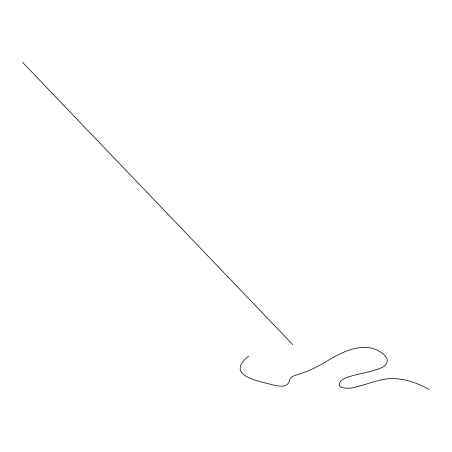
<?xml version="1.0" encoding="UTF-8"?>
<svg xmlns="http://www.w3.org/2000/svg" width="452" height="452" viewBox="0 0 452 452"><rect width="100%" height="100%" fill="white"/><g stroke="black" fill="none" stroke-linecap="round" stroke-linejoin="round"><path stroke-width="0.68" d="M248.623 356.097C224.672 375.471 257.764 380.742 271.68 384.635C278.505 386.302 288.517 388.68 289.896 379.092C292.467 375.211 297.721 374.957 301.67 373.267C310.394 370.471 318.507 366.137 326.372 361.493C343.074 350.961 367.871 339.085 384.81 355.515A83.45 22.301 4.2 0 1 387.245 359.86C387.856 367.391 377.945 368.855 372.578 370.793C364.465 373.075 356.103 374.409 348.091 377.053A58.958 15.758 4.2 0 0 341.808 380.16C332.034 389.743 351.893 389.104 356.617 386.709C365.662 384.669 374.307 381.098 383.443 379.437C399.41 376.488 415.591 381.855 429.4 389.635M22.6 62.365L292.777 344.656"/></g></svg>
